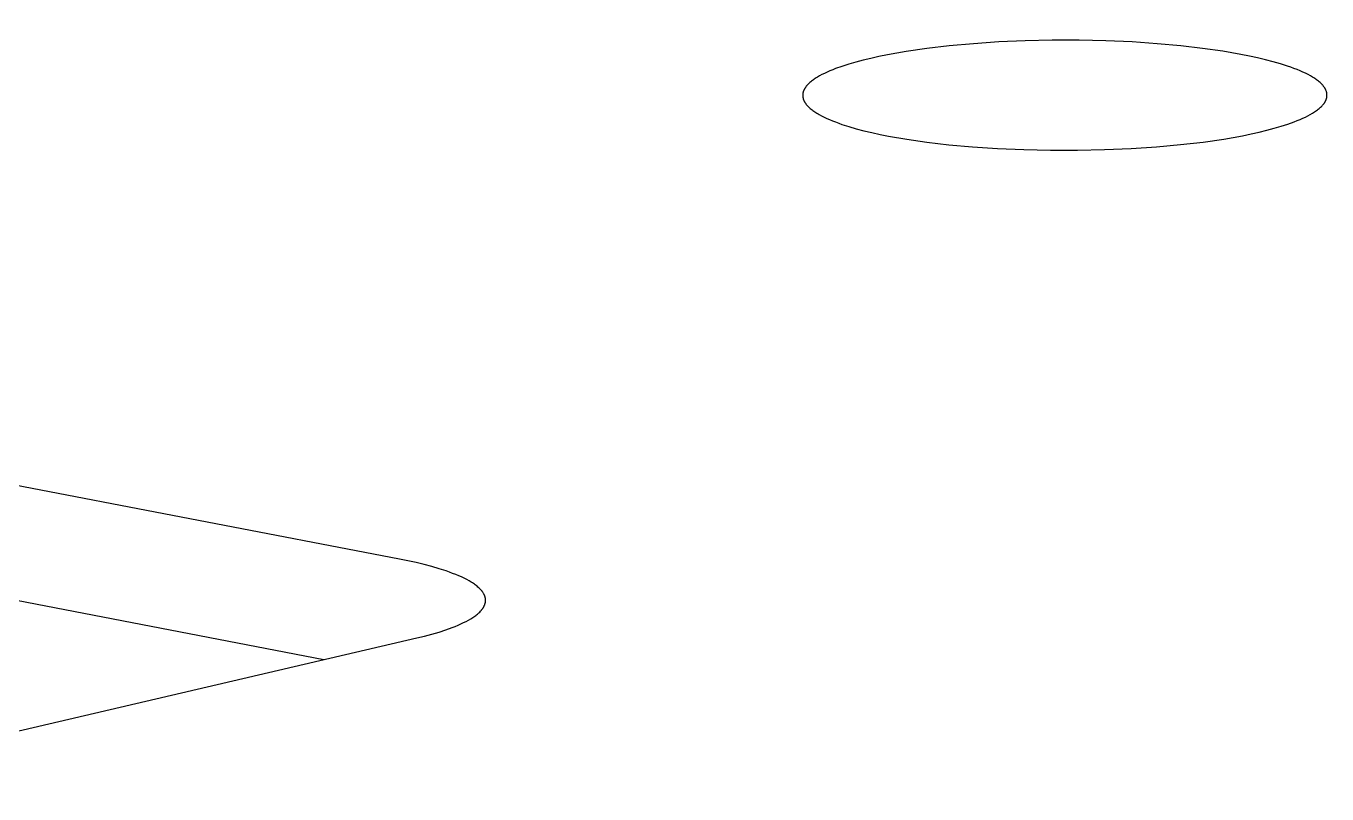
# Model space of a CAD drawing. Header units: millimetres. Extents: x 0 to 4030, y -54 to 2762.
# Drawn here: x 1167.76 to 1181.35, y 955.76 to 963.78 of the extents above; entities that cross this region are included whole.
import ezdxf

# ---------------------------------------------------------------- set-up
doc = ezdxf.new("R2010")
doc.units = ezdxf.units.MM
doc.header["$MEASUREMENT"] = 0
doc.layers.add('Utwórz2D linie widoczne', color=7, linetype='Continuous', true_color=0x000000)

msp = doc.modelspace()

# ---------------------------------------------------------------- linework, layer by layer
at = {"layer": 'Utwórz2D linie widoczne'}
for p, q in [((1171.66, 958.213), (1118.877, 968.335)), ((1170.871, 957.162), (1118.877, 967.149)), ((1177.925, 963.615), (1177.659, 963.597)), ((1178.201, 963.627), (1177.925, 963.615)), ((1178.482, 963.633), (1178.201, 963.627)), ((1178.765, 963.633), (1178.482, 963.633)), ((1179.045, 963.627), (1178.765, 963.633)), ((1179.318, 963.615), (1179.045, 963.627)), ((1179.579, 963.597), (1179.318, 963.615)), ((1176.761, 963.481), (1176.671, 963.463)), ((1176.956, 963.516), (1176.761, 963.481)), ((1177.172, 963.547), (1176.956, 963.516)), ((1177.407, 963.574), (1177.172, 963.547)), ((1177.659, 963.597), (1177.407, 963.574)), ((1179.826, 963.575), (1179.579, 963.597)), ((1180.055, 963.548), (1179.826, 963.575)), ((1180.265, 963.518), (1180.055, 963.548)), ((1180.455, 963.485), (1180.265, 963.518)), ((1180.544, 963.468), (1180.455, 963.485)), ((1180.63, 963.449), (1180.544, 963.468)), ((1176.22, 963.337), (1176.189, 963.325)), ((1176.286, 963.36), (1176.22, 963.337)), ((1176.356, 963.383), (1176.286, 963.36)), ((1176.43, 963.405), (1176.356, 963.383)), ((1176.507, 963.425), (1176.43, 963.405)), ((1176.587, 963.444), (1176.507, 963.425)), ((1176.671, 963.463), (1176.587, 963.444)), ((1180.713, 963.429), (1180.63, 963.449)), ((1180.794, 963.408), (1180.713, 963.429)), ((1180.87, 963.386), (1180.794, 963.408)), ((1180.942, 963.363), (1180.87, 963.386)), ((1180.977, 963.351), (1180.942, 963.363)), ((1181.01, 963.339), (1180.977, 963.351)), ((1181.042, 963.326), (1181.01, 963.339)), ((1175.959, 963.198), (1175.951, 963.191)), ((1175.968, 963.205), (1175.959, 963.198)), ((1175.977, 963.212), (1175.968, 963.205)), ((1175.987, 963.219), (1175.977, 963.212)), ((1175.997, 963.226), (1175.987, 963.219)), ((1176.007, 963.233), (1175.997, 963.226)), ((1176.018, 963.24), (1176.007, 963.233)), ((1176.029, 963.247), (1176.018, 963.24)), ((1176.052, 963.26), (1176.029, 963.247)), ((1176.077, 963.274), (1176.052, 963.26)), ((1176.103, 963.287), (1176.077, 963.274)), ((1176.13, 963.3), (1176.103, 963.287)), ((1176.159, 963.312), (1176.13, 963.3)), ((1176.189, 963.325), (1176.159, 963.312)), ((1181.073, 963.314), (1181.042, 963.326)), ((1181.102, 963.301), (1181.073, 963.314)), ((1181.13, 963.288), (1181.102, 963.301)), ((1181.157, 963.274), (1181.13, 963.288)), ((1181.182, 963.261), (1181.157, 963.274)), ((1181.205, 963.247), (1181.182, 963.261)), ((1181.216, 963.24), (1181.205, 963.247)), ((1181.227, 963.233), (1181.216, 963.24)), ((1181.237, 963.226), (1181.227, 963.233)), ((1181.247, 963.219), (1181.237, 963.226)), ((1181.257, 963.212), (1181.247, 963.219)), ((1181.266, 963.205), (1181.257, 963.212)), ((1181.275, 963.198), (1181.266, 963.205)), ((1181.283, 963.191), (1181.275, 963.198)), ((1175.877, 963.074), (1175.876, 963.071)), ((1175.876, 963.071), (1175.876, 963.067)), ((1175.876, 963.067), (1175.876, 963.063)), ((1175.876, 963.063), (1175.876, 963.06)), ((1175.876, 963.06), (1175.876, 963.056)), ((1175.878, 963.078), (1175.877, 963.074)), ((1175.879, 963.086), (1175.878, 963.082)), ((1175.878, 963.082), (1175.878, 963.078)), ((1175.88, 963.089), (1175.879, 963.086)), ((1175.881, 963.093), (1175.88, 963.089)), ((1175.882, 963.097), (1175.881, 963.093)), ((1175.883, 963.1), (1175.882, 963.097)), ((1175.885, 963.104), (1175.883, 963.1)), ((1175.886, 963.108), (1175.885, 963.104)), ((1175.888, 963.111), (1175.886, 963.108)), ((1175.89, 963.115), (1175.888, 963.111)), ((1175.891, 963.119), (1175.89, 963.115)), ((1175.893, 963.122), (1175.891, 963.119)), ((1175.895, 963.126), (1175.893, 963.122)), ((1175.898, 963.13), (1175.895, 963.126)), ((1175.9, 963.133), (1175.898, 963.13)), ((1175.902, 963.137), (1175.9, 963.133)), ((1175.905, 963.141), (1175.902, 963.137)), ((1175.907, 963.144), (1175.905, 963.141)), ((1175.91, 963.148), (1175.907, 963.144)), ((1175.913, 963.152), (1175.91, 963.148)), ((1175.916, 963.155), (1175.913, 963.152)), ((1175.919, 963.159), (1175.916, 963.155)), ((1175.922, 963.163), (1175.919, 963.159)), ((1175.929, 963.17), (1175.922, 963.163)), ((1175.936, 963.177), (1175.929, 963.17)), ((1175.943, 963.184), (1175.936, 963.177)), ((1175.951, 963.191), (1175.943, 963.184)), ((1181.291, 963.183), (1181.283, 963.191)), ((1181.298, 963.176), (1181.291, 963.183)), ((1181.305, 963.169), (1181.298, 963.176)), ((1181.308, 963.165), (1181.305, 963.169)), ((1181.311, 963.162), (1181.308, 963.165)), ((1181.314, 963.158), (1181.311, 963.162)), ((1181.317, 963.154), (1181.314, 963.158)), ((1181.32, 963.151), (1181.317, 963.154)), ((1181.323, 963.147), (1181.32, 963.151)), ((1181.326, 963.143), (1181.323, 963.147)), ((1181.328, 963.14), (1181.326, 963.143)), ((1181.331, 963.136), (1181.328, 963.14)), ((1181.333, 963.132), (1181.331, 963.136)), ((1181.335, 963.129), (1181.333, 963.132)), ((1181.337, 963.125), (1181.335, 963.129)), ((1181.339, 963.121), (1181.337, 963.125)), ((1181.341, 963.118), (1181.339, 963.121)), ((1181.343, 963.114), (1181.341, 963.118)), ((1181.344, 963.11), (1181.343, 963.114)), ((1181.346, 963.106), (1181.344, 963.11)), ((1181.347, 963.103), (1181.346, 963.106)), ((1181.349, 963.099), (1181.347, 963.103)), ((1181.35, 963.095), (1181.349, 963.099)), ((1181.351, 963.092), (1181.35, 963.095)), ((1181.352, 963.088), (1181.351, 963.092)), ((1181.352, 963.084), (1181.352, 963.088)), ((1181.353, 963.08), (1181.352, 963.084)), ((1181.354, 963.077), (1181.353, 963.08)), ((1181.354, 963.073), (1181.354, 963.077)), ((1181.355, 963.069), (1181.354, 963.073)), ((1181.355, 963.065), (1181.355, 963.069)), ((1181.355, 963.062), (1181.355, 963.065)), ((1181.355, 963.058), (1181.355, 963.062)), ((1175.876, 963.056), (1175.876, 963.052)), ((1175.876, 963.052), (1175.876, 963.048)), ((1175.876, 963.048), (1175.876, 963.045)), ((1175.876, 963.045), (1175.877, 963.041)), ((1175.877, 963.041), (1175.877, 963.037)), ((1175.877, 963.037), (1175.878, 963.033)), ((1175.878, 963.033), (1175.879, 963.03)), ((1175.879, 963.03), (1175.88, 963.026)), ((1175.88, 963.026), (1175.881, 963.022)), ((1175.881, 963.022), (1175.882, 963.019)), ((1175.882, 963.019), (1175.883, 963.015)), ((1175.883, 963.015), (1175.884, 963.011)), ((1175.884, 963.011), (1175.886, 963.007)), ((1175.886, 963.007), (1175.888, 963.004)), ((1175.888, 963.004), (1175.889, 963)), ((1175.889, 963), (1175.891, 962.996)), ((1175.891, 962.996), (1175.893, 962.993)), ((1175.893, 962.993), (1175.895, 962.989)), ((1175.895, 962.989), (1175.897, 962.985)), ((1175.897, 962.985), (1175.899, 962.982)), ((1175.899, 962.982), (1175.902, 962.978)), ((1175.902, 962.978), (1175.904, 962.974)), ((1175.904, 962.974), (1175.907, 962.971)), ((1175.907, 962.971), (1175.91, 962.967)), ((1175.91, 962.967), (1175.913, 962.963)), ((1175.913, 962.963), (1175.915, 962.96)), ((1175.915, 962.96), (1175.919, 962.956)), ((1175.919, 962.956), (1175.922, 962.952)), ((1175.922, 962.952), (1175.925, 962.949)), ((1175.925, 962.949), (1175.932, 962.941)), ((1175.932, 962.941), (1175.939, 962.934)), ((1175.939, 962.934), (1175.947, 962.927)), ((1175.947, 962.927), (1175.955, 962.92)), ((1181.272, 962.919), (1181.281, 962.926)), ((1181.281, 962.926), (1181.288, 962.933)), ((1181.288, 962.933), (1181.296, 962.941)), ((1181.296, 962.941), (1181.303, 962.948)), ((1181.303, 962.948), (1181.309, 962.955)), ((1181.309, 962.955), (1181.313, 962.959)), ((1181.313, 962.959), (1181.316, 962.962)), ((1181.316, 962.962), (1181.318, 962.966)), ((1181.318, 962.966), (1181.321, 962.969)), ((1181.321, 962.969), (1181.324, 962.973)), ((1181.324, 962.973), (1181.327, 962.977)), ((1181.327, 962.977), (1181.329, 962.98)), ((1181.329, 962.98), (1181.331, 962.984)), ((1181.331, 962.984), (1181.334, 962.988)), ((1181.334, 962.988), (1181.336, 962.991)), ((1181.336, 962.991), (1181.338, 962.995)), ((1181.338, 962.995), (1181.34, 962.999)), ((1181.34, 962.999), (1181.342, 963.002)), ((1181.342, 963.002), (1181.343, 963.006)), ((1181.343, 963.006), (1181.345, 963.01)), ((1181.345, 963.01), (1181.346, 963.013)), ((1181.346, 963.013), (1181.348, 963.017)), ((1181.348, 963.017), (1181.349, 963.021)), ((1181.349, 963.021), (1181.35, 963.025)), ((1181.35, 963.025), (1181.351, 963.028)), ((1181.351, 963.028), (1181.352, 963.032)), ((1181.352, 963.032), (1181.353, 963.036)), ((1181.353, 963.039), (1181.354, 963.043)), ((1181.353, 963.036), (1181.353, 963.039)), ((1181.354, 963.047), (1181.355, 963.051)), ((1181.354, 963.043), (1181.354, 963.047)), ((1181.355, 963.054), (1181.355, 963.058)), ((1181.355, 963.051), (1181.355, 963.054)), ((1175.955, 962.92), (1175.964, 962.913)), ((1175.964, 962.913), (1175.973, 962.905)), ((1175.973, 962.905), (1175.982, 962.898)), ((1175.982, 962.898), (1175.992, 962.891)), ((1175.992, 962.891), (1176.002, 962.884)), ((1176.002, 962.884), (1176.013, 962.877)), ((1176.013, 962.877), (1176.024, 962.87)), ((1176.024, 962.87), (1176.036, 962.864)), ((1176.036, 962.864), (1176.048, 962.857)), ((1176.048, 962.857), (1176.072, 962.843)), ((1176.072, 962.843), (1176.099, 962.83)), ((1176.099, 962.83), (1176.127, 962.817)), ((1176.127, 962.817), (1176.156, 962.804)), ((1176.156, 962.804), (1176.187, 962.791)), ((1176.187, 962.791), (1176.219, 962.779)), ((1181.012, 962.781), (1181.043, 962.793)), ((1181.043, 962.793), (1181.073, 962.805)), ((1181.073, 962.805), (1181.102, 962.818)), ((1181.102, 962.818), (1181.13, 962.831)), ((1181.13, 962.831), (1181.156, 962.844)), ((1181.156, 962.844), (1181.18, 962.857)), ((1181.18, 962.857), (1181.203, 962.871)), ((1181.203, 962.871), (1181.214, 962.877)), ((1181.214, 962.877), (1181.225, 962.884)), ((1181.225, 962.884), (1181.235, 962.891)), ((1181.235, 962.891), (1181.245, 962.898)), ((1181.245, 962.898), (1181.255, 962.905)), ((1181.255, 962.905), (1181.264, 962.912)), ((1181.264, 962.912), (1181.272, 962.919)), ((1176.219, 962.779), (1176.252, 962.766)), ((1176.252, 962.766), (1176.286, 962.754)), ((1176.286, 962.754), (1176.359, 962.731)), ((1176.359, 962.731), (1176.435, 962.709)), ((1176.435, 962.709), (1176.515, 962.688)), ((1176.515, 962.688), (1176.599, 962.668)), ((1176.599, 962.668), (1176.685, 962.649)), ((1180.472, 962.636), (1180.561, 962.654)), ((1180.561, 962.654), (1180.645, 962.673)), ((1180.645, 962.673), (1180.725, 962.692)), ((1180.725, 962.692), (1180.803, 962.713)), ((1180.803, 962.713), (1180.876, 962.734)), ((1180.876, 962.734), (1180.946, 962.757)), ((1180.946, 962.757), (1181.012, 962.781)), ((1176.685, 962.649), (1176.773, 962.632)), ((1176.773, 962.632), (1176.963, 962.599)), ((1176.963, 962.599), (1177.173, 962.568)), ((1177.173, 962.568), (1177.403, 962.542)), ((1177.403, 962.542), (1177.65, 962.519)), ((1177.65, 962.519), (1177.912, 962.502)), ((1179.307, 962.502), (1179.573, 962.52)), ((1179.573, 962.52), (1179.825, 962.543)), ((1179.825, 962.543), (1180.061, 962.57)), ((1180.061, 962.57), (1180.277, 962.601)), ((1180.277, 962.601), (1180.472, 962.636)), ((1177.912, 962.502), (1178.185, 962.49)), ((1178.185, 962.49), (1178.465, 962.484)), ((1178.465, 962.484), (1178.749, 962.484)), ((1178.749, 962.484), (1179.031, 962.49)), ((1179.031, 962.49), (1179.307, 962.502)), ((1171.749, 958.195), (1171.66, 958.213)), ((1171.835, 958.176), (1171.749, 958.195)), ((1171.919, 958.156), (1171.835, 958.176)), ((1172, 958.135), (1171.919, 958.156)), ((1172.076, 958.112), (1172, 958.135)), ((1172.149, 958.089), (1172.076, 958.112)), ((1172.184, 958.077), (1172.149, 958.089)), ((1172.217, 958.064), (1172.184, 958.077)), ((1172.249, 958.052), (1172.217, 958.064)), ((1172.28, 958.039), (1172.249, 958.052)), ((1172.309, 958.026), (1172.28, 958.039)), ((1172.337, 958.012), (1172.309, 958.026)), ((1172.364, 957.999), (1172.337, 958.012)), ((1172.389, 957.985), (1172.364, 957.999)), ((1172.401, 957.978), (1172.389, 957.985)), ((1172.412, 957.971), (1172.401, 957.978)), ((1172.423, 957.964), (1172.412, 957.971)), ((1172.434, 957.957), (1172.423, 957.964)), ((1172.444, 957.95), (1172.434, 957.957)), ((1172.454, 957.943), (1172.444, 957.95)), ((1172.464, 957.936), (1172.454, 957.943)), ((1172.473, 957.929), (1172.464, 957.936)), ((1172.482, 957.921), (1172.473, 957.929)), ((1172.49, 957.914), (1172.482, 957.921)), ((1172.498, 957.907), (1172.49, 957.914)), ((1172.505, 957.899), (1172.498, 957.907)), ((1172.512, 957.892), (1172.505, 957.899)), ((1172.515, 957.888), (1172.512, 957.892)), ((1172.518, 957.885), (1172.515, 957.888)), ((1172.521, 957.881), (1172.518, 957.885)), ((1172.524, 957.877), (1172.521, 957.881)), ((1172.527, 957.874), (1172.524, 957.877)), ((1172.53, 957.87), (1172.527, 957.874)), ((1172.532, 957.866), (1172.53, 957.87)), ((1172.535, 957.862), (1172.532, 957.866)), ((1172.537, 957.859), (1172.535, 957.862)), ((1172.54, 957.855), (1172.537, 957.859)), ((1172.542, 957.851), (1172.54, 957.855)), ((1172.544, 957.847), (1172.542, 957.851)), ((1172.546, 957.844), (1172.544, 957.847)), ((1172.548, 957.84), (1172.546, 957.844)), ((1172.549, 957.836), (1172.548, 957.84)), ((1172.551, 957.832), (1172.549, 957.836)), ((1172.552, 957.829), (1172.551, 957.832)), ((1172.554, 957.825), (1172.552, 957.829)), ((1172.555, 957.821), (1172.554, 957.825)), ((1172.556, 957.817), (1172.555, 957.821)), ((1172.557, 957.814), (1172.556, 957.817)), ((1172.558, 957.81), (1172.557, 957.814)), ((1172.557, 957.753), (1172.558, 957.757)), ((1172.559, 957.806), (1172.558, 957.81)), ((1172.558, 957.757), (1172.559, 957.761)), ((1172.559, 957.802), (1172.559, 957.806)), ((1172.56, 957.798), (1172.559, 957.802)), ((1172.559, 957.761), (1172.56, 957.764)), ((1172.56, 957.795), (1172.56, 957.798)), ((1172.561, 957.791), (1172.56, 957.795)), ((1172.56, 957.772), (1172.561, 957.776)), ((1172.56, 957.768), (1172.56, 957.772)), ((1172.56, 957.764), (1172.56, 957.768)), ((1172.561, 957.787), (1172.561, 957.791)), ((1172.561, 957.783), (1172.561, 957.787)), ((1172.561, 957.78), (1172.561, 957.783)), ((1172.561, 957.776), (1172.561, 957.78)), ((1172.448, 957.617), (1172.458, 957.624)), ((1172.458, 957.624), (1172.467, 957.632)), ((1172.467, 957.632), (1172.476, 957.639)), ((1172.476, 957.639), (1172.484, 957.646)), ((1172.484, 957.646), (1172.492, 957.653)), ((1172.492, 957.653), (1172.5, 957.66)), ((1172.5, 957.66), (1172.507, 957.668)), ((1172.507, 957.668), (1172.514, 957.675)), ((1172.514, 957.675), (1172.517, 957.679)), ((1172.517, 957.679), (1172.52, 957.682)), ((1172.52, 957.682), (1172.523, 957.686)), ((1172.523, 957.686), (1172.526, 957.69)), ((1172.526, 957.69), (1172.529, 957.693)), ((1172.529, 957.693), (1172.531, 957.697)), ((1172.531, 957.697), (1172.534, 957.701)), ((1172.534, 957.701), (1172.536, 957.705)), ((1172.536, 957.705), (1172.539, 957.708)), ((1172.539, 957.708), (1172.541, 957.712)), ((1172.541, 957.712), (1172.543, 957.716)), ((1172.543, 957.716), (1172.545, 957.719)), ((1172.545, 957.719), (1172.547, 957.723)), ((1172.547, 957.723), (1172.548, 957.727)), ((1172.548, 957.727), (1172.55, 957.731)), ((1172.55, 957.731), (1172.552, 957.734)), ((1172.552, 957.734), (1172.553, 957.738)), ((1172.553, 957.738), (1172.554, 957.742)), ((1172.554, 957.742), (1172.555, 957.746)), ((1172.555, 957.746), (1172.556, 957.749)), ((1172.556, 957.749), (1172.557, 957.753)), ((1172.146, 957.474), (1172.212, 957.498)), ((1172.212, 957.498), (1172.244, 957.51)), ((1172.244, 957.51), (1172.274, 957.523)), ((1172.274, 957.523), (1172.303, 957.536)), ((1172.303, 957.536), (1172.331, 957.549)), ((1172.331, 957.549), (1172.357, 957.562)), ((1172.357, 957.562), (1172.382, 957.576)), ((1172.382, 957.576), (1172.406, 957.589)), ((1172.406, 957.589), (1172.417, 957.596)), ((1172.417, 957.596), (1172.428, 957.603)), ((1172.428, 957.603), (1172.438, 957.61)), ((1172.438, 957.61), (1172.448, 957.617)), ((1164.855, 955.759), (1171.842, 957.389)), ((1171.842, 957.389), (1171.922, 957.408)), ((1171.922, 957.408), (1172, 957.429)), ((1172, 957.429), (1172.075, 957.451)), ((1172.075, 957.451), (1172.146, 957.474))]:
    msp.add_line(p, q, dxfattribs=at)

doc.saveas('drawing.dxf')
